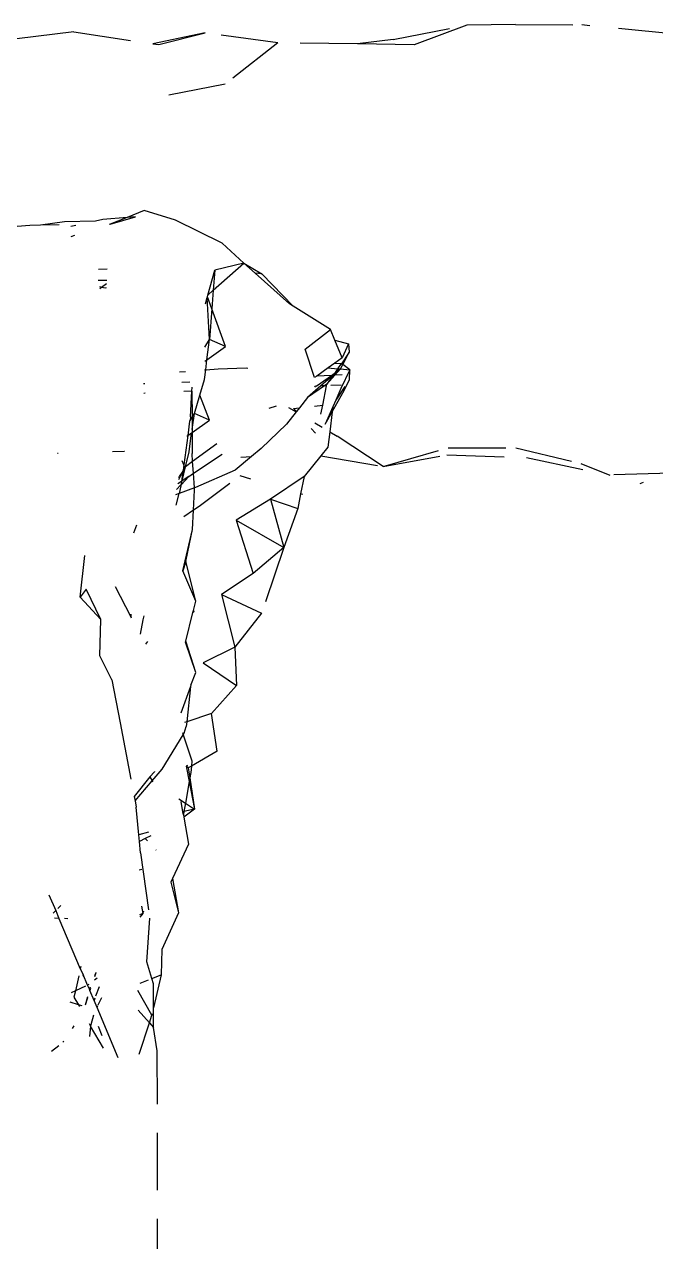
# Model space of a CAD drawing. Header units: millimetres. Extents: x 0 to 460473, y -68369 to 85219.
# Drawn here: x 231327.5 to 231396.2, y -38936.8 to -38804.3 of the extents above; entities that cross this region are included whole.
import ezdxf

# ---------------------------------------------------------------- set-up
doc = ezdxf.new("R2010")
doc.units = ezdxf.units.MM
doc.header["$LTSCALE"] = 50
doc.linetypes.add('HIDDEN2', pattern=[0.1875, 0.125, -0.0625])
doc.layers.add('hid', color=8, linetype='HIDDEN2')

msp = doc.modelspace()

# ---------------------------------------------------------------- linework, layer by layer
at = {"layer": 'hid'}
for p, q in [((231367.669946, -38805.92371837), (231375.68857294, -38804.3359598)), ((231375.68857294, -38804.3359598), (231369.94247463, -38806.47430131)), ((231380.99070229, -38804.26030463), (231375.68857294, -38804.3359598)), ((231380.99070229, -38804.26030463), (231388.21944696, -38804.33096056)), ((231398.41442177, -38805.33580776), (231388.21944696, -38804.33096056)), ((231332.89750181, -38805.09151158), (231325.01836511, -38806.0230366)), ((231332.89750181, -38805.09151158), (231341.49065164, -38806.36944406)), ((231347.21381351, -38805.18683041), (231341.49065164, -38806.36944406)), ((231342.15091744, -38806.46763566), (231347.21381351, -38805.18683041)), ((231355.11544864, -38806.27433172), (231347.21381351, -38805.18683041)), ((231355.11544864, -38806.27433172), (231349.37422498, -38810.78297948)), ((231363.77884301, -38806.37198354), (231355.11544864, -38806.27433172)), ((231367.669946, -38805.92371837), (231363.77884301, -38806.37198354)), ((231341.49065164, -38806.36944406), (231342.15091744, -38806.46763566)), ((231369.94247463, -38806.47430131), (231363.77884301, -38806.37198354)), ((231349.37422498, -38810.78297948), (231341.02693351, -38812.42139701)), ((231340.55594481, -38824.53745498), (231338.70678139, -38825.28179701)), ((231343.95609793, -38825.5689648), (231340.55594481, -38824.53745498)), ((231328.1135406, -38826.15137624), (231324.88507663, -38826.4210019)), ((231329.2668683, -38826.12458559), (231328.1135406, -38826.15137624)), ((231331.87358313, -38825.77976608), (231329.2668683, -38826.12458559)), ((231331.31307711, -38826.0770542), (231329.2668683, -38826.12458559)), ((231335.27212477, -38825.69811183), (231331.87358313, -38825.77976608)), ((231333.11756165, -38826.15110113), (231332.57810455, -38826.26892667)), ((231336.05826504, -38825.50880728), (231335.27212477, -38825.69811183)), ((231338.70678139, -38825.28179701), (231336.05826504, -38825.50880728)), ((231336.85201364, -38826.02839494), (231336.74852317, -38826.06119727)), ((231336.85201364, -38826.02839494), (231339.60836548, -38825.20452021)), ((231338.70678139, -38825.28179701), (231336.85201364, -38826.02839494)), ((231339.60836548, -38825.20452021), (231338.70678139, -38825.28179701)), ((231349.04770221, -38828.09808023), (231343.95609793, -38825.5689648)), ((231332.96934774, -38827.25717957), (231332.55680818, -38827.38157644)), ((231349.04770221, -38828.09808023), (231351.40393036, -38830.25508557)), ((231335.5903807, -38830.90574179), (231336.51999065, -38830.9011904)), ((231347.4972354, -38833.74446385), (231348.25181377, -38831.01630316)), ((231348.08382486, -38833.22053441), (231351.40393036, -38830.25508557)), ((231348.25181377, -38831.01630316), (231348.08382486, -38833.22053441)), ((231351.40393036, -38830.25508557), (231348.25181377, -38831.01630316)), ((231351.40393036, -38830.25508557), (231353.34859593, -38831.44257167)), ((231352.65410518, -38831.37082591), (231351.40393036, -38830.25508557)), ((231353.34859593, -38831.44257167), (231352.65410518, -38831.37082591)), ((231356.3742242, -38834.69091107), (231352.65410518, -38831.37082591)), ((231356.77350497, -38834.94102408), (231353.34859593, -38831.44257167)), ((231336.47283716, -38832.1574747), (231335.5512629, -38832.15765433)), ((231335.9147527, -38832.86815172), (231336.4613231, -38832.46423748)), ((231335.6746785, -38832.81277782), (231335.9147527, -38832.86815172)), ((231335.71317326, -38833.01711845), (231335.9147527, -38832.86815172)), ((231335.9147527, -38832.86815172), (231336.33582395, -38832.96527317)), ((231336.33582395, -38832.96527317), (231336.44447895, -38832.91300693)), ((231347.2386391, -38834.67941282), (231347.42416525, -38834.00864731)), ((231347.42416525, -38834.00864731), (231347.44939843, -38833.91741733)), ((231347.67550992, -38838.57815332), (231347.42416525, -38834.00864731)), ((231347.44939843, -38833.91741733), (231347.4972354, -38833.74446385)), ((231347.92973351, -38835.24241171), (231347.44939843, -38833.91741733)), ((231347.4972354, -38833.74446385), (231348.08382486, -38833.22053441)), ((231348.08382486, -38833.22053441), (231347.92973351, -38835.24241171)), ((231347.92973351, -38835.24241171), (231347.67550992, -38838.57815332)), ((231349.41731336, -38839.34586992), (231347.92973351, -38835.24241171)), ((231356.77350497, -38834.94102408), (231356.3742242, -38834.69091107)), ((231360.84107441, -38837.4889856), (231356.77350497, -38834.94102408)), ((231358.09145911, -38839.64832393), (231360.84107441, -38837.4889856)), ((231361.31875527, -38838.64996421), (231360.84107441, -38837.4889856)), ((231347.17011306, -38839.43174366), (231347.67550992, -38838.57815332)), ((231347.39419181, -38840.77955609), (231347.67550992, -38838.57815332)), ((231347.39419181, -38840.77955609), (231349.41731336, -38839.34586992)), ((231349.41731336, -38839.34586992), (231347.67550992, -38838.57815332)), ((231361.31875527, -38838.64996421), (231362.79612217, -38839.04274934)), ((231362.10992035, -38840.57285001), (231361.31875527, -38838.64996421)), ((231362.79612217, -38839.04274934), (231362.10992035, -38840.57285001)), ((231362.79612217, -38839.04274934), (231362.86531034, -38839.94811168)), ((231359.09681412, -38842.7328549), (231358.09145911, -38839.64832393)), ((231362.10992035, -38840.57285001), (231361.30035454, -38841.15320331)), ((231362.86531034, -38839.94811168), (231362.03954339, -38841.21075302)), ((231362.18010084, -38841.31613269), (231362.86531034, -38839.94811168)), ((231344.41331682, -38842.10242648), (231345.05340332, -38842.05208463)), ((231347.11970626, -38842.92749197), (231347.25368892, -38841.87903544)), ((231347.13468948, -38841.88839457), (231347.25368892, -38841.87903544)), ((231347.14816433, -38840.95390359), (231347.39419181, -38840.77955609)), ((231347.25368892, -38841.87903544), (231347.39419181, -38840.77955609)), ((231347.25368892, -38841.87903544), (231348.59342208, -38841.77366742)), ((231348.59342208, -38841.77366742), (231351.6692694, -38841.67266625)), ((231351.6692694, -38841.67266625), (231351.85495537, -38841.70003916)), ((231360.5786403, -38841.67057845), (231359.34286174, -38842.55647079)), ((231361.30035454, -38841.15320331), (231360.5786403, -38841.67057845)), ((231360.5786403, -38841.67057845), (231361.60470623, -38841.7630871)), ((231361.94842847, -38841.77866666), (231361.13885375, -38842.47977473)), ((231361.30035454, -38841.15320331), (231361.99096089, -38841.20697062)), ((231361.60470623, -38841.7630871), (231361.30886974, -38842.22919276)), ((231361.30886974, -38842.22919276), (231361.94842847, -38841.77866666)), ((231361.31958472, -38842.4720568), (231361.94842847, -38841.77866666)), ((231361.99096089, -38841.20697062), (231361.60470623, -38841.7630871)), ((231361.60470623, -38841.7630871), (231361.64093135, -38841.7663531)), ((231361.64093135, -38841.7663531), (231361.94842847, -38841.77866666)), ((231361.94842847, -38841.77866666), (231362.18010084, -38841.31613269)), ((231361.94842847, -38841.77866666), (231362.93640058, -38841.88315077)), ((231362.93640058, -38841.88315077), (231361.96073915, -38843.91984108)), ((231361.99096089, -38841.20697062), (231362.03954339, -38841.21075302)), ((231362.18010084, -38841.31613269), (231362.03954339, -38841.21075302)), ((231362.93640058, -38841.88315077), (231362.18010084, -38841.31613269)), ((231362.89278483, -38842.95465451), (231362.93640058, -38841.88315077)), ((231344.64767211, -38843.22397396), (231345.53096203, -38843.18207757)), ((231346.61627252, -38844.62585537), (231347.11970626, -38842.92749197)), ((231359.34286174, -38842.55647079), (231359.09681412, -38842.7328549)), ((231359.2812977, -38843.65748088), (231360.94116377, -38842.48821689)), ((231360.94116377, -38842.48821689), (231359.34286174, -38842.55647079)), ((231361.05873315, -38842.54916079), (231359.80400963, -38843.63577672)), ((231360.43426703, -38843.44824612), (231361.31958472, -38842.4720568)), ((231361.05873315, -38842.54916079), (231360.43426703, -38843.44824612)), ((231360.94116377, -38842.48821689), (231361.25424117, -38842.26767492)), ((231361.05873315, -38842.54916079), (231361.13885375, -38842.47977473)), ((231361.31958472, -38842.4720568), (231361.13885375, -38842.47977473)), ((231361.30886974, -38842.22919276), (231361.25424117, -38842.26767492)), ((231362.10050439, -38842.4387084), (231361.31958472, -38842.4720568)), ((231362.20254109, -38844.37693824), (231362.89278483, -38842.95465451)), ((231340.61821955, -38843.41629369), (231340.48200784, -38843.42289289)), ((231340.67896175, -38844.43724587), (231340.50176807, -38844.44546201)), ((231345.75246881, -38844.2192279), (231344.86335177, -38844.25614602)), ((231345.60845077, -38846.99137403), (231345.75246881, -38844.2192279)), ((231345.75246881, -38844.2192279), (231345.77620367, -38843.76236502)), ((231345.75246881, -38844.2192279), (231345.77499712, -38847.03923952)), ((231346.01747725, -38846.64592656), (231346.61627252, -38844.62585537)), ((231347.65073004, -38847.36015129), (231346.61627252, -38844.62585537)), ((231360.18710557, -38843.61986973), (231358.3468662, -38844.89769239)), ((231359.80400963, -38843.63577672), (231358.3468662, -38844.89769239)), ((231359.13382543, -38843.76136518), (231359.2175786, -38843.66012664)), ((231359.2812977, -38843.65748088), (231359.2175786, -38843.66012664)), ((231360.18710557, -38843.61986973), (231359.80400963, -38843.63577672)), ((231359.99020257, -38845.73804683), (231360.40272004, -38843.61091693)), ((231360.43426703, -38843.44824612), (231360.18710557, -38843.61986973)), ((231360.40272004, -38843.61091693), (231360.18710557, -38843.61986973)), ((231360.40272004, -38843.61091693), (231360.43426703, -38843.44824612)), ((231362.01204843, -38843.54409405), (231360.89468443, -38843.59048948)), ((231361.02958878, -38846.45829056), (231362.20254109, -38844.37693824)), ((231362.40453322, -38843.69053241), (231361.40484123, -38845.19723761)), ((231361.96073915, -38843.91984108), (231361.40484123, -38845.19723761)), ((231354.17292123, -38846.04252204), (231354.9526489, -38845.81846586)), ((231356.28109785, -38845.96572007), (231357.11083592, -38846.45654668)), ((231356.83077626, -38846.09800987), (231357.45116849, -38846.0273267)), ((231357.45116849, -38846.0273267), (231357.12930954, -38846.43324816)), ((231358.3468662, -38844.89769239), (231357.45116849, -38846.0273267)), ((231359.10864965, -38845.83848484), (231359.99020257, -38845.73804683)), ((231359.80415016, -38846.69741873), (231359.99020257, -38845.73804683)), ((231361.09630716, -38845.90621729), (231360.26778218, -38847.81008287)), ((231361.09630716, -38845.90621729), (231361.02958878, -38846.45829056)), ((231361.40484123, -38845.19723761), (231361.09630716, -38845.90621729)), ((231345.60845077, -38846.99137403), (231345.55007377, -38847.40407465)), ((231345.55007377, -38847.40407465), (231345.77499712, -38847.03923952)), ((231345.7743855, -38848.70035519), (231347.65073004, -38847.36015129)), ((231345.77450188, -38848.38427959), (231346.01747725, -38846.64592656)), ((231345.77499712, -38847.03923952), (231345.77450188, -38848.38427959)), ((231345.77499712, -38847.03923952), (231346.01747725, -38846.64592656)), ((231347.65073004, -38847.36015129), (231346.01747725, -38846.64592656)), ((231357.11083592, -38846.45654668), (231356.05174237, -38847.79225225)), ((231357.12930954, -38846.43324816), (231356.83077626, -38846.09800987)), ((231357.12930954, -38846.43324816), (231357.11083592, -38846.45654668)), ((231360.26778218, -38847.81008287), (231361.02958878, -38846.45829056)), ((231361.02958878, -38846.45829056), (231360.76833085, -38848.62011606)), ((231345.50600553, -38847.47555518), (231345.3208957, -38849.02426627)), ((231345.50600553, -38847.47555518), (231345.55007377, -38847.40407465)), ((231345.72543608, -38848.73531796), (231345.7743855, -38848.70035519)), ((231345.7743855, -38848.70035519), (231345.77353548, -38851.0089298)), ((231345.77450188, -38848.38427959), (231345.7743855, -38848.70035519)), ((231356.05174237, -38847.79225225), (231353.28514043, -38850.44451562)), ((231359.20785159, -38848.76734936), (231358.75497359, -38848.25878949)), ((231359.15390162, -38847.66511005), (231359.92393939, -38848.12062131)), ((231360.76833085, -38848.62011606), (231360.56619742, -38850.29270537)), ((231360.76833085, -38848.62011606), (231361.56799756, -38849.09315414)), ((231345.3208957, -38849.02426627), (231344.86599793, -38852.24020027)), ((231345.19345995, -38849.11528894), (231345.3208957, -38849.02426627)), ((231345.3208957, -38849.02426627), (231345.72543608, -38848.73531796)), ((231345.43773908, -38850.7936292), (231345.72543608, -38848.73531796)), ((231348.47876891, -38849.95525668), (231345.83147659, -38851.87839036)), ((231366.59058395, -38852.40031793), (231361.56799756, -38849.09315414)), ((231331.18672468, -38850.99066454), (231331.10868224, -38850.99306755)), ((231338.38899292, -38850.76889933), (231337.11657738, -38850.80807831)), ((231338.41524707, -38850.76067191), (231338.38899292, -38850.76889933)), ((231345.04192121, -38852.45196531), (231345.43773908, -38850.7936292)), ((231345.83147659, -38851.87839036), (231345.77353548, -38851.0089298)), ((231345.9163416, -38853.15186901), (231349.03129677, -38851.06275495)), ((231352.23385916, -38851.32098625), (231350.44567825, -38852.81182232)), ((231351.06540103, -38851.40060161), (231352.23385916, -38851.32098625)), ((231353.28514043, -38850.44451562), (231352.23385916, -38851.32098625)), ((231359.79088745, -38851.24270222), (231357.96222333, -38853.48338687)), ((231360.56619742, -38850.29270537), (231359.79088745, -38851.24270222)), ((231359.79088745, -38851.24270222), (231366.59058395, -38852.40031793)), ((231366.59058395, -38852.40031793), (231373.66952659, -38850.36962671)), ((231366.59058395, -38852.40031793), (231373.51297503, -38851.14017621)), ((231373.51297503, -38851.14017621), (231382.19193082, -38851.44046388)), ((231373.66952659, -38850.36962671), (231381.00870103, -38850.38229145)), ((231381.00870103, -38850.38229145), (231388.09908037, -38852.07536734)), ((231344.676828, -38853.98157599), (231345.04192121, -38852.45196531)), ((231344.86599793, -38852.24020027), (231344.68264297, -38851.79523032)), ((231344.86599793, -38852.24020027), (231344.78677456, -38852.80027585)), ((231344.97368437, -38852.50153617), (231344.78677456, -38852.80027585)), ((231344.97368437, -38852.50153617), (231344.86599793, -38852.24020027)), ((231345.04192121, -38852.45196531), (231344.97368437, -38852.50153617)), ((231345.83147659, -38851.87839036), (231345.04192121, -38852.45196531)), ((231345.9163416, -38853.15186901), (231345.83147659, -38851.87839036)), ((231382.19193082, -38851.44046388), (231391.27023369, -38853.33784204)), ((231388.09908037, -38852.07536734), (231391.27023369, -38853.33784204)), ((231344.77279929, -38852.89907506), (231344.29020851, -38853.85409172)), ((231344.33878897, -38853.59922001), (231344.36152006, -38853.47996403)), ((231344.77279929, -38852.89907506), (231344.36152006, -38853.47996403)), ((231344.57800375, -38854.39561444), (231345.42476795, -38853.48155382)), ((231344.57800375, -38854.39561444), (231344.676828, -38853.98157599)), ((231344.77279929, -38852.89907506), (231344.61370943, -38854.02377281)), ((231344.676828, -38853.98157599), (231344.61370943, -38854.02377281)), ((231345.42476795, -38853.48155382), (231344.676828, -38853.98157599)), ((231344.78677456, -38852.80027585), (231344.77279929, -38852.89907506)), ((231345.42476795, -38853.48155382), (231345.9163416, -38853.15186901)), ((231346.02202037, -38854.73767767), (231345.9163416, -38853.15186901)), ((231350.44567825, -38852.81182232), (231346.13500995, -38854.69570253)), ((231352.1645121, -38853.77322025), (231351.01852701, -38853.43038017)), ((231357.96222333, -38853.48338687), (231354.30417985, -38855.96850899)), ((231357.96222333, -38853.48338687), (231357.59233697, -38855.39704231)), ((231397.92545595, -38853.1175422), (231391.27023369, -38853.33784204)), ((231344.08569465, -38854.92704971), (231344.55806791, -38854.41713467)), ((231344.61370943, -38854.02377281), (231344.20589995, -38854.2964067)), ((231344.54360292, -38854.51939601), (231344.34791603, -38855.35960014)), ((231346.02202037, -38854.73767767), (231344.34791603, -38855.35960014)), ((231344.55806791, -38854.41713467), (231344.54360292, -38854.51939601)), ((231344.57800375, -38854.39561444), (231344.55806791, -38854.41713467)), ((231344.61370943, -38854.02377281), (231344.57800375, -38854.39561444)), ((231345.92443976, -38857.17439848), (231346.0392455, -38854.99615685)), ((231346.13500995, -38854.69570253), (231346.02202037, -38854.73767767)), ((231346.0392455, -38854.99615685), (231346.02202037, -38854.73767767)), ((231349.86900455, -38854.26276836), (231346.53769616, -38856.76105515)), ((231394.87389215, -38854.15661415), (231394.53576606, -38854.28335292)), ((231344.34791603, -38855.35960014), (231343.97698146, -38855.49740072)), ((231344.04819371, -38856.61533005), (231344.34791603, -38855.35960014)), ((231354.30417985, -38855.96850899), (231350.55578756, -38858.25666106)), ((231354.30417985, -38855.96850899), (231355.77602, -38861.24503999)), ((231354.30417985, -38855.96850899), (231357.28304864, -38856.99718591)), ((231357.59233697, -38855.39704231), (231357.28304864, -38856.99718591)), ((231357.82350881, -38855.46620113), (231357.59233697, -38855.39704231)), ((231345.92443976, -38857.17439848), (231344.88464843, -38857.87523229)), ((231345.81374334, -38859.27467293), (231345.92443976, -38857.17439848)), ((231346.53769616, -38856.76105515), (231345.92443976, -38857.17439848)), ((231357.28304864, -38856.99718591), (231355.77602, -38861.24503999)), ((231339.71758568, -38858.79241708), (231339.39072787, -38859.67925833)), ((231344.74820863, -38863.76898954), (231345.81374334, -38859.27467293)), ((231345.09108498, -38862.74497858), (231345.81374334, -38859.27467293)), ((231350.55578756, -38858.25666106), (231352.43226884, -38864.06311148)), ((231350.55578756, -38858.25666106), (231355.77602, -38861.24503999)), ((231355.77602, -38861.24503999), (231352.43226884, -38864.06311148)), ((231355.77602, -38861.24503999), (231353.32368397, -38868.39495279)), ((231333.58830835, -38866.63705343), (231334.08261142, -38862.11040841)), ((231345.09108498, -38862.74497858), (231344.74820863, -38863.76898954)), ((231346.17690855, -38867.05598973), (231345.09108498, -38862.74497858)), ((231346.17690855, -38867.05598973), (231344.74820863, -38863.76898954)), ((231352.43226884, -38864.06311148), (231348.98250313, -38866.33509934)), ((231334.2332456, -38865.78068365), (231333.58830835, -38866.63705343)), ((231335.85101757, -38869.0558523), (231334.2332456, -38865.78068365)), ((231339.09328414, -38868.75113697), (231337.42055067, -38865.50422568)), ((231335.85101757, -38869.0558523), (231333.58830835, -38866.63705343)), ((231345.92055802, -38868.07246115), (231346.17690855, -38867.05598973)), ((231348.98250313, -38866.33509934), (231350.43167683, -38872.0908908)), ((231348.98250313, -38866.33509934), (231353.32368397, -38868.39495279)), ((231339.09627057, -38868.5012053), (231339.09328414, -38868.75113697)), ((231345.0761095, -38871.42083648), (231345.86586444, -38868.28933004)), ((231345.86586444, -38868.28933004), (231345.89091738, -38868.18999111)), ((231345.97293687, -38868.23797666), (231345.86586444, -38868.28933004)), ((231345.89091738, -38868.18999111), (231345.92055802, -38868.07246115)), ((231345.89091738, -38868.18999111), (231345.97293687, -38868.23797666)), ((231345.92055802, -38868.07246115), (231345.97293687, -38868.23797666)), ((231353.32368397, -38868.39495279), (231350.43167683, -38872.0908908)), ((231335.71958911, -38873.02724842), (231335.85101757, -38869.0558523)), ((231339.185364, -38868.92987146), (231339.09328414, -38868.75113697)), ((231340.41453044, -38869.09301332), (231340.1020877, -38870.65238112)), ((231340.51541034, -38868.68487145), (231340.41453044, -38869.09301332)), ((231340.90920247, -38871.47750604), (231340.68359472, -38871.74502382)), ((231345.05056011, -38871.52214395), (231345.0761095, -38871.42083648)), ((231346.18071271, -38874.83663996), (231345.05056011, -38871.52214395)), ((231346.18071271, -38874.83663996), (231345.0761095, -38871.42083648)), ((231350.43167683, -38872.0908908), (231346.97760502, -38873.77663447)), ((231350.43167683, -38872.0908908), (231350.61905814, -38876.23859345)), ((231337.04985639, -38875.63535184), (231335.71958911, -38873.02724842)), ((231346.97760502, -38873.77663447), (231350.61905814, -38876.23859345)), ((231345.63346841, -38876.20209899), (231346.18071271, -38874.83663996)), ((231337.04985639, -38875.63535184), (231337.92790412, -38880.33547049)), ((231345.61568952, -38876.36583671), (231344.54196502, -38879.27179889)), ((231345.61568952, -38876.36583671), (231345.19979893, -38880.19605179)), ((231345.63346841, -38876.20209899), (231345.61568952, -38876.36583671)), ((231350.61905814, -38876.23859345), (231347.88851647, -38879.29479539)), ((231337.92790412, -38880.33547049), (231339.47561081, -38888.34624714)), ((231345.19979893, -38880.19605179), (231344.95700234, -38880.27743705)), ((231345.19979893, -38880.19605179), (231345.1422298, -38880.7262444)), ((231347.88851647, -38879.29479539), (231345.19979893, -38880.19605179)), ((231348.49047199, -38883.40850321), (231347.88851647, -38879.29479539)), ((231342.51498165, -38885.37353774), (231344.8022296, -38881.64394189)), ((231344.70957306, -38881.36998593), (231344.8022296, -38881.64394189)), ((231344.8022296, -38881.64394189), (231344.91873539, -38881.45396708)), ((231344.8022296, -38881.64394189), (231345.75343155, -38884.45634388)), ((231344.91873539, -38881.45396708), (231345.1422298, -38880.7262444)), ((231348.49047199, -38883.40850321), (231345.69342913, -38885.02463766)), ((231345.75343155, -38884.45634388), (231345.69342913, -38885.02463766)), ((231341.66247991, -38885.64932914), (231341.16590733, -38886.20332388)), ((231341.41178209, -38886.65439412), (231342.51498165, -38885.37353774)), ((231341.67556649, -38885.62113464), (231341.66247991, -38885.64932914)), ((231345.28824287, -38884.96207215), (231345.13293075, -38885.03742219)), ((231345.35520994, -38885.22006108), (231345.13293075, -38885.03742219)), ((231345.13293075, -38885.03742219), (231345.45254099, -38886.69352969)), ((231345.69342913, -38885.02463766), (231345.35520994, -38885.22006108)), ((231345.35520994, -38885.22006108), (231345.51950147, -38886.30577576)), ((231345.61899147, -38885.72965026), (231345.51950147, -38886.30577576)), ((231345.69342913, -38885.02463766), (231345.61899147, -38885.72965026)), ((231341.16590733, -38886.20332388), (231339.47561081, -38888.34624714)), ((231339.56336848, -38888.80047218), (231341.41178209, -38886.65439412)), ((231341.16590733, -38886.20332388), (231341.41178209, -38886.65439412)), ((231341.41178209, -38886.65439412), (231341.46638957, -38886.75457443)), ((231345.45254099, -38886.69352969), (231345.04267883, -38889.06695457)), ((231345.51950147, -38886.30577576), (231345.45254099, -38886.69352969)), ((231345.45254099, -38886.69352969), (231346.03443746, -38889.70871188)), ((231345.51950147, -38886.30577576), (231346.03443746, -38889.70871188)), ((231339.47561081, -38888.34624714), (231339.56336848, -38888.80047218)), ((231339.56336848, -38888.80047218), (231339.69718206, -38889.49307801)), ((231339.97733664, -38892.50881597), (231339.69718206, -38889.49307801)), ((231344.33451888, -38888.60871119), (231345.04267883, -38889.06695457)), ((231344.77302752, -38890.01010441), (231344.58381078, -38888.88650357)), ((231346.03443746, -38889.70871188), (231344.86427654, -38890.6053225)), ((231345.04267883, -38889.06695457), (231344.88440359, -38889.98349299)), ((231346.03443746, -38889.70871188), (231344.88440359, -38889.98349299)), ((231345.04267883, -38889.06695457), (231346.03443746, -38889.70871188)), ((231344.77302752, -38890.01010441), (231344.69776122, -38890.02808801)), ((231344.88440359, -38889.98349299), (231344.77302752, -38890.01010441)), ((231344.82574694, -38890.3231612), (231344.77302752, -38890.01010441)), ((231344.82574694, -38890.3231612), (231344.82080468, -38890.35178077)), ((231344.82080468, -38890.35178077), (231344.86427654, -38890.6053225)), ((231344.88440359, -38889.98349299), (231344.82574694, -38890.3231612)), ((231344.86427654, -38890.6053225), (231345.36844525, -38893.54579509)), ((231341.04051912, -38892.24304666), (231339.97733664, -38892.50881597)), ((231340.04509192, -38893.238171), (231339.97733664, -38892.50881597)), ((231340.66061205, -38892.92705584), (231340.04509192, -38893.238171)), ((231340.1608405, -38894.48415241), (231340.04509192, -38893.238171)), ((231341.28753281, -38892.63098662), (231340.66061205, -38892.92705584)), ((231340.66061205, -38892.92705584), (231340.90437748, -38893.18134586)), ((231345.36844525, -38893.54579509), (231343.62441886, -38897.28694942)), ((231340.1608405, -38894.48415241), (231341.17021101, -38901.58373953)), ((231341.83391072, -38894.15101177), (231341.85670541, -38894.17479062)), ((231340.00792614, -38896.34359294), (231340.30577337, -38896.25635306)), ((231343.62441886, -38897.28694942), (231343.44250988, -38897.67716689)), ((231343.44250988, -38897.67716689), (231344.29474744, -38901.00382771)), ((231343.62441886, -38897.28694942), (231344.29474744, -38901.00382771)), ((231330.174735, -38899.0497915), (231330.94086604, -38900.76602177)), ((231331.15623445, -38900.54720504), (231331.49636623, -38900.20162734)), ((231340.27340882, -38900.2822928), (231340.42258786, -38901.08498204)), ((231330.65252192, -38901.05898263), (231330.94086604, -38900.76602177)), ((231331.26403629, -38901.61056669), (231330.77899635, -38901.59083329)), ((231330.94086604, -38900.76602177), (231331.26403629, -38901.61056669)), ((231331.31886963, -38901.61279753), (231331.26403629, -38901.61056669)), ((231331.26403629, -38901.61056669), (231333.59647474, -38907.12604294)), ((231332.23519882, -38901.65007755), (231331.86937129, -38901.63519419)), ((231340.42258786, -38901.08498204), (231340.04714528, -38901.24640478)), ((231340.42258786, -38901.08498204), (231340.08148033, -38901.46928426)), ((231340.42258786, -38901.08498204), (231340.52411858, -38900.79447529)), ((231340.83549775, -38906.36384602), (231341.17021101, -38901.58373953)), ((231344.29474744, -38901.00382771), (231342.4734529, -38905.00338622)), ((231342.4734529, -38905.00338622), (231342.3951506, -38907.75230156)), ((231333.65780644, -38906.85231131), (231333.59647474, -38907.12604294)), ((231341.39324618, -38908.15157539), (231340.83549775, -38906.36384602)), ((231333.43004313, -38907.86884954), (231333.06551075, -38909.49580652)), ((231333.59647474, -38907.12604294), (231333.91837209, -38907.7323046)), ((231333.87344227, -38907.74486773), (231333.95732936, -38907.94207302)), ((231334.39647231, -38908.87108454), (231333.91837209, -38907.7323046)), ((231335.28746237, -38907.53893081), (231335.13018997, -38907.81848156)), ((231335.28746237, -38907.53893081), (231335.14061794, -38907.98663896)), ((231335.42742037, -38908.11534612), (231335.16299552, -38908.34749119)), ((231335.27259297, -38907.47769141), (231335.28746237, -38907.53893081)), ((231340.11105328, -38908.66254836), (231341.0370769, -38908.29351416)), ((231341.39324618, -38908.15157539), (231342.3951506, -38907.75230156)), ((231341.57775809, -38908.74298425), (231341.39324618, -38908.15157539)), ((231342.3951506, -38907.75230156), (231341.57911504, -38911.33860822)), ((231333.06551075, -38909.49580652), (231332.59448661, -38909.71689414)), ((231333.06551075, -38909.49580652), (231332.91140559, -38910.18359853)), ((231334.15123847, -38908.98619153), (231333.06551075, -38909.49580652)), ((231334.53083956, -38908.80801573), (231334.39647231, -38908.87108454)), ((231334.59047179, -38909.33316906), (231334.39647231, -38908.87108454)), ((231334.65646646, -38909.08943584), (231334.59047179, -38909.33316906)), ((231334.65138215, -38909.47825055), (231334.59047179, -38909.33316906)), ((231334.72704961, -38909.24755102), (231334.65138215, -38909.47825055)), ((231335.0974547, -38910.54074424), (231334.65138215, -38909.47825055)), ((231335.66279872, -38909.08474897), (231335.27124939, -38910.09315085)), ((231341.39711332, -38912.13846794), (231339.85390696, -38909.47848782)), ((231341.57911504, -38911.33860822), (231341.57775809, -38908.74298425)), ((231333.3947347, -38911.02346892), (231332.50920125, -38910.75661141)), ((231332.91140559, -38910.18359853), (231333.3947347, -38911.02346892)), ((231334.36815941, -38910.154219), (231334.12708734, -38911.07675216)), ((231334.39039685, -38910.27395824), (231334.12708734, -38911.07675216)), ((231335.19369291, -38910.29289093), (231335.0974547, -38910.54074424)), ((231335.4198014, -38911.30853714), (231335.0974547, -38910.54074424)), ((231335.55399357, -38911.03518727), (231335.94365396, -38910.24144783)), ((231333.8193756, -38911.15143541), (231333.3947347, -38911.02346892)), ((231333.3947347, -38911.02346892), (231333.51139346, -38911.22618428)), ((231335.03157373, -38912.14585262), (231334.73705907, -38913.21163809)), ((231335.4198014, -38911.30853714), (231335.52090121, -38911.10259651)), ((231337.7254911, -38916.80042573), (231335.4198014, -38911.30853714)), ((231339.88865812, -38911.60238279), (231341.12274675, -38912.98174548)), ((231341.12274675, -38912.98174548), (231341.39711332, -38912.13846794)), ((231341.4256375, -38912.01311011), (231341.39711332, -38912.13846794)), ((231341.58024137, -38913.4930953), (231341.57911504, -38911.33860822)), ((231332.89768193, -38913.31475478), (231332.72265138, -38913.62426937)), ((231334.56151004, -38913.05094883), (231334.72544835, -38913.33582083)), ((231334.72544835, -38913.33582083), (231334.61701841, -38914.49553608)), ((231334.73705907, -38913.21163809), (231334.72544835, -38913.33582083)), ((231336.10897555, -38915.74028364), (231334.72544835, -38913.33582083)), ((231335.96658132, -38914.41706061), (231335.57022919, -38913.37648694)), ((231340.01255391, -38916.39397128), (231341.12274675, -38912.98174548)), ((231341.12274675, -38912.98174548), (231341.58024137, -38913.4930953)), ((231341.98601846, -38916.02787653), (231341.58024137, -38913.4930953)), ((231331.24729392, -38915.48530935), (231330.47682365, -38916.12430544)), ((231331.82249912, -38915.00825801), (231331.71443873, -38915.09787882)), ((231342.18903909, -39362.45822599), (231341.98601846, -38916.02787653))]:
    msp.add_line(p, q, dxfattribs=at)

doc.saveas('drawing.dxf')
